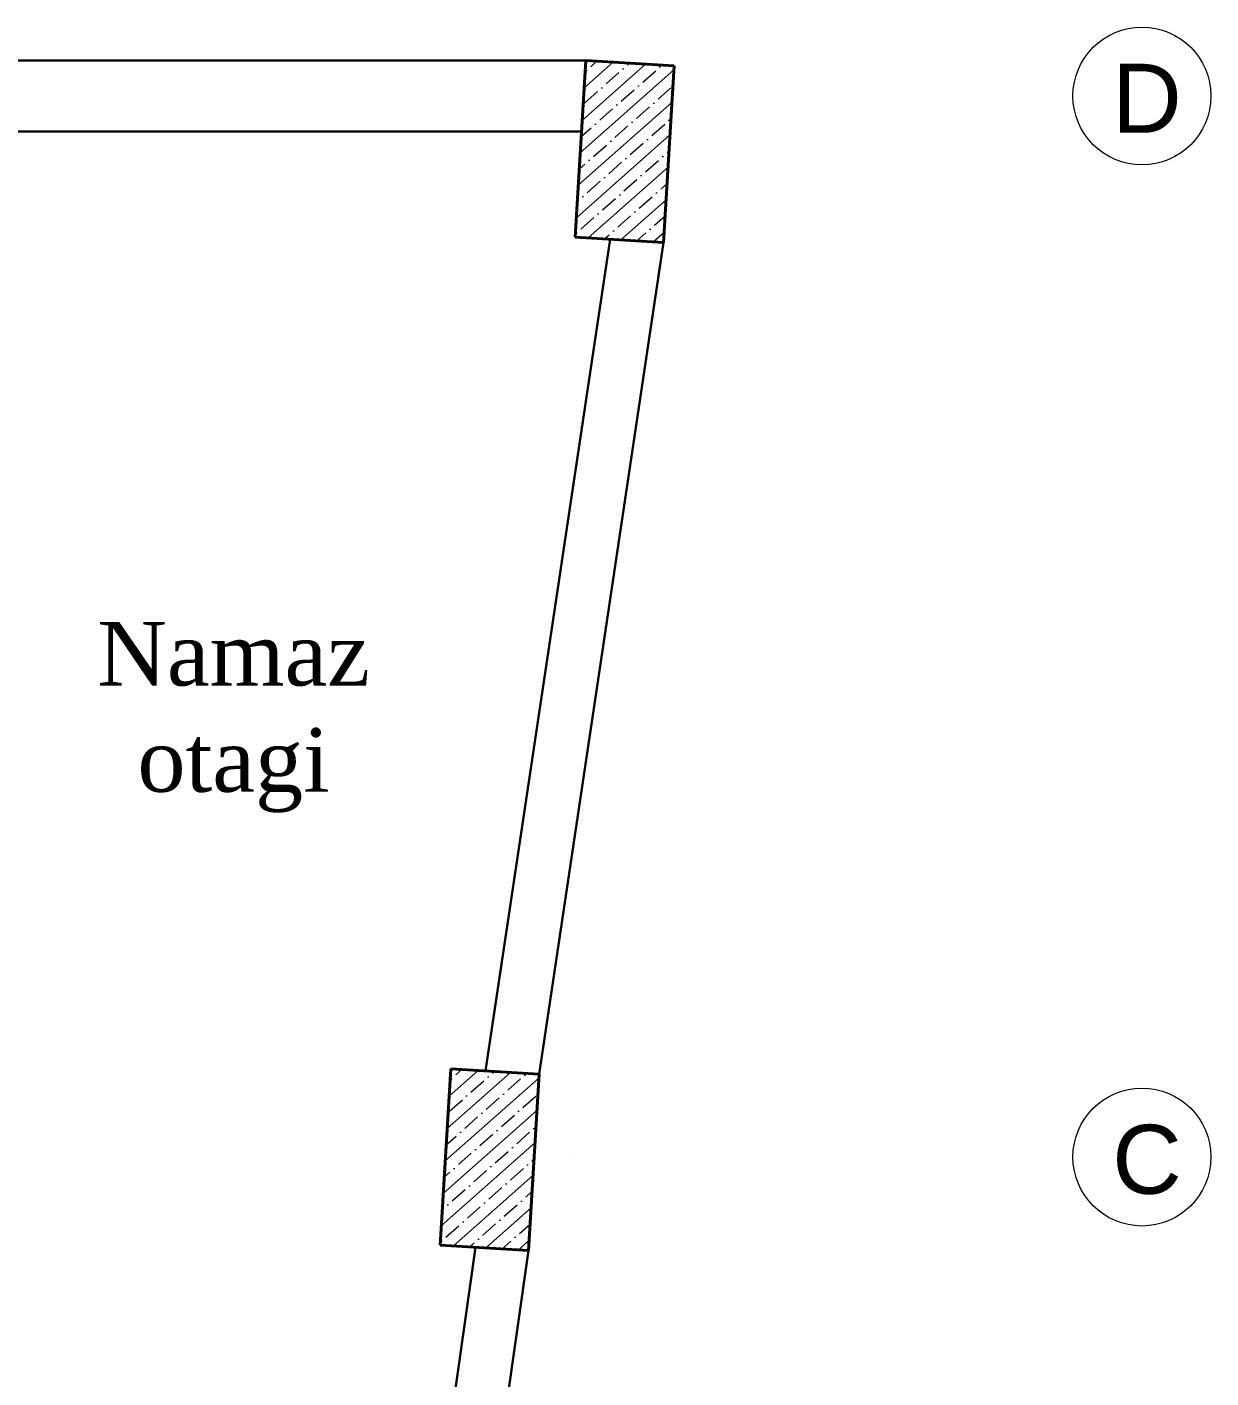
# Model space of a CAD drawing. Header units: millimetres. Extents: x 1531071 to 1560283, y -701792 to -691067.
# Drawn here: x 1549697 to 1550366, y -697120 to -696356 of the extents above; entities that cross this region are included whole.
import ezdxf

# ---------------------------------------------------------------- set-up
doc = ezdxf.new("R2010")
doc.units = ezdxf.units.MM
doc.header["$LTSCALE"] = 20
doc.header["$MEASUREMENT"] = 0
doc.linetypes.add('Dot & Dashed', pattern=[670.277762, 352.777767, -176.388884, 0, -141.111112])
for name, color, linetype, lineweight in [('OXLAR', 6, 'Continuous', 5), ('RAZMERI', 251, 'Continuous', 5), ('Text', 7, 'Continuous', 0)]:
    doc.layers.add(name, color=color, linetype=linetype, lineweight=lineweight)
doc.layers.add('Конструктив - Колонны_Ном._пера__202', color=7, linetype='Continuous', lineweight=0, true_color=0x38637a)
doc.layers.add('Конструктив - Колонны_Ном._пера__28', color=7, linetype='Continuous', lineweight=40, true_color=0xffe4e1)
doc.styles.add('Times New  Roman', font='times.ttf')
doc.styles.add('СГЕНЕРИР_СТИЛЬ_1', font='arial.ttf')

msp = doc.modelspace()

# ---------------------------------------------------------------- hatches: boundary and pattern name
at = {"layer": 'Конструктив - Колонны_Ном._пера__202', "linetype": 'Continuous'}
h = msp.add_hatch(dxfattribs=at)
h.set_pattern_fill('ЖЕЛЕЗОБЕТОН__ГОСТ_', color=1, scale=0.1, angle=-3.45203, style=0, pattern_type=2)
h.set_pattern_definition([(41.54797, (1542518.594, -703378.587), (-8.622209, 9.729207), []), (41.54797, (1542514.283, -703373.723), (-8.622209, 9.729207), [9.749999, -3.25, 0, -3.25])])
h.paths.add_polyline_path([(1550006.97, -696474.71), (1550056.88, -696477.72), (1550062.9, -696377.9), (1550012.99, -696374.89)])
h = msp.add_hatch(dxfattribs=at)
h.set_pattern_fill('ЖЕЛЕЗОБЕТОН__ГОСТ_', color=1, scale=0.1, angle=-3.45203, style=0, pattern_type=2)
h.set_pattern_definition([(41.54797, (1542442.254, -703948.678), (-8.622209, 9.729207), []), (41.54797, (1542437.943, -703943.813), (-8.622209, 9.729207), [9.749999, -3.25, 0, -3.25])])
h.paths.add_polyline_path([(1549930.63, -697044.8), (1549980.54, -697047.81), (1549986.56, -696947.99), (1549936.65, -696944.98)])

# ---------------------------------------------------------------- linework, layer by layer
at = {"color": 0, "lineweight": 30, "ltscale": 0.5}
for p, q in [((1550012.99, -696374.89), (1549646.14, -696374.89)), ((1550010.58, -696414.89), (1549646.14, -696414.89)), ((1550026.82, -696475.91), (1549956.33, -696946.17)), ((1550056.88, -696477.72), (1549986.56, -696947.99)), ((1549950.69, -697046.01), (1549863.52, -697655.09)), ((1549980.54, -697047.81), (1549893.57, -697656.91))]:
    msp.add_line(p, q, dxfattribs=at)
at = {"layer": 'OXLAR', "color": 6, "linetype": 'Dot & Dashed', "ltscale": 0.15}
for p, q in [((1544407.16, -696394.89), (1550298.33, -696394.89)), ((1544397.16, -696994.89), (1550288.33, -696994.89))]:
    msp.add_line(p, q, dxfattribs=at)
at = {"layer": 'RAZMERI', "color": 0}
for centre in [(1550327.33, -696394.89), (1550327.33, -696994.89)]:
    msp.add_circle(centre, 39, dxfattribs=at)
at = {"layer": 'Конструктив - Колонны_Ном._пера__28', "color": 0, "linetype": 'Continuous'}
for p, q in [((1550012.99, -696374.89), (1550006.97, -696474.71)), ((1550062.9, -696377.9), (1550012.99, -696374.89)), ((1550056.88, -696477.72), (1550062.9, -696377.9)), ((1550006.97, -696474.71), (1550056.88, -696477.72)), ((1549936.65, -696944.98), (1549930.63, -697044.8)), ((1549986.56, -696947.99), (1549936.65, -696944.98)), ((1549980.54, -697047.81), (1549986.56, -696947.99)), ((1549930.63, -697044.8), (1549980.54, -697047.81))]:
    msp.add_line(p, q, dxfattribs=at)

# ---------------------------------------------------------------- texts
at = {"layer": 'RAZMERI', "color": 0, "style": 'СГЕНЕРИР_СТИЛЬ_1'}
for s, p in [('D', (1550310.51, -696415.66)), ('C', (1550310.51, -697015.66))]:
    msp.add_text(s, height=39, dxfattribs=at).set_placement(p)
at = {"layer": 'Text', "color": 0, "lineweight": 13, "insert": (1549813.92, -696746.22), "char_height": 36.023, "width": 742.442, "attachment_point": 5, "style": 'Times New  Roman'}
msp.add_mtext('Namaz \\Potagi', dxfattribs=at)

doc.saveas('drawing.dxf')
